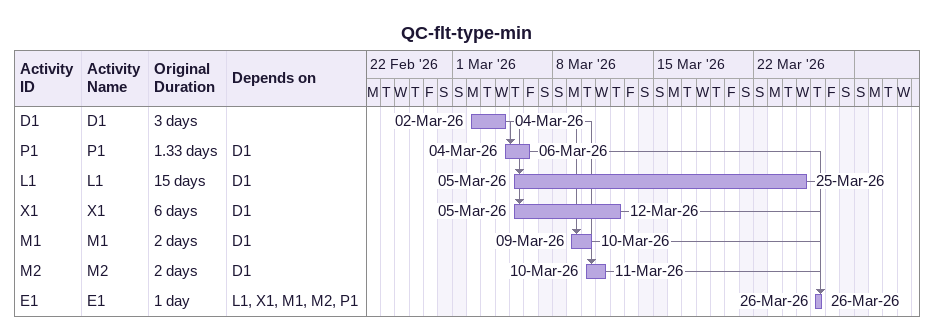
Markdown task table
QC-flt-type-min

| ID | Task | Original duration | Start | Finish | Predecessors |
|---|---|---|---|---|---|
| D1 | D1 | 3d | 2026-03-02 | 2026-03-04 |  |
| P1 | P1 | 1.33d | 2026-03-04 | 2026-03-06 | D1 |
| L1 | L1 | 15d | 2026-03-05 | 2026-03-25 | D1 |
| X1 | X1 | 6d | 2026-03-05 | 2026-03-12 | D1 |
| M1 | M1 | 2d | 2026-03-09 | 2026-03-10 | D1 |
| M2 | M2 | 2d | 2026-03-10 | 2026-03-11 | D1 |
| E1 | E1 | 1d | 2026-03-26 | 2026-03-26 | L1, X1, M1, M2, P1 |
